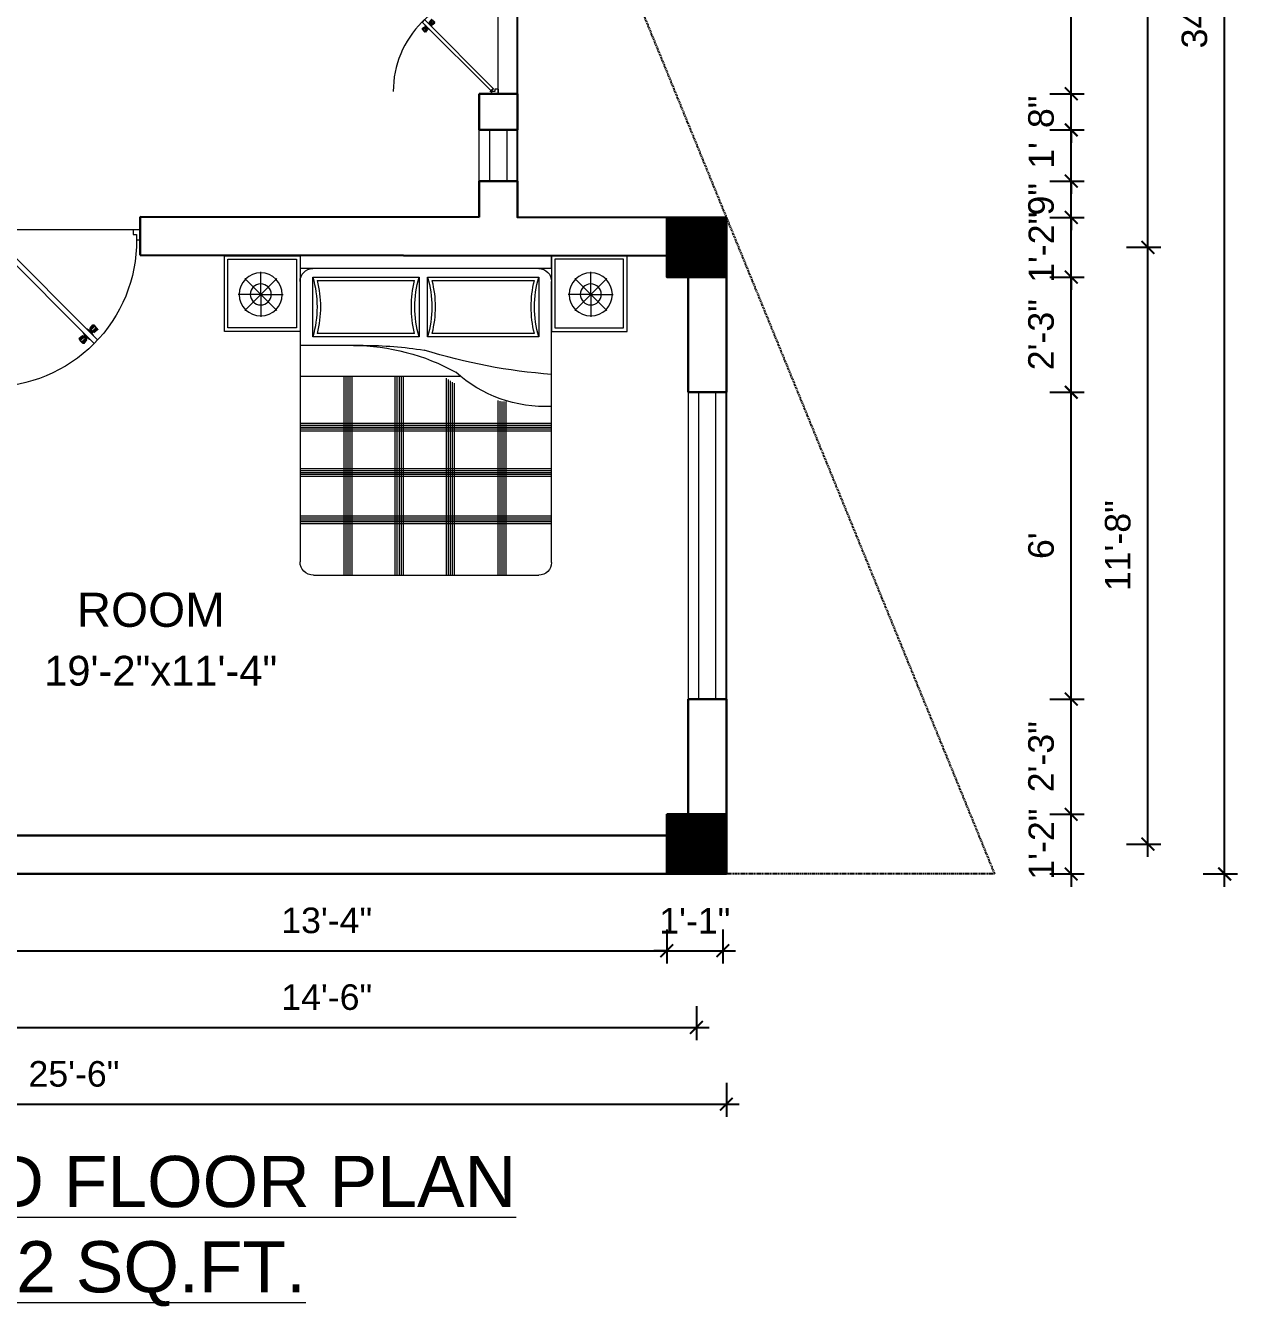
# Model space of a CAD drawing. Header units: inches. Extents: x -6683 to 26091, y -5972 to 4741.
# Drawn here: x 19092.3 to 19376.7, y -2571.6 to -2271.2 of the extents above; entities that cross this region are included whole.
import ezdxf

# ---------------------------------------------------------------- set-up
doc = ezdxf.new("R2010")
doc.units = ezdxf.units.IN
doc.header["$MEASUREMENT"] = 0
doc.linetypes.add('HIDDEN', pattern=[0.375, 0.25, -0.125])
for name, color, linetype, lineweight in [('A-FURN', 9, 'Continuous', 5), ('Dimension-0.13', 114, 'Continuous', 13), ('hatch-.09', 8, 'Continuous', 9), ('Label', 7, 'Continuous', 13), ('PUERTAS', 7, 'Continuous', 9), ('Text', 7, 'Continuous', 13), ('WALL', 12, 'Continuous', 30), ('wall2', 1, 'Continuous', 15), ('windoow', 4, 'Continuous', 5)]:
    doc.layers.add(name, color=color, linetype=linetype, lineweight=lineweight)
doc.layers.add('furniture', color=253, linetype='Continuous')
doc.styles.add('arial 1000', font='arial.ttf')
doc.styles.add('dim', font='arial.ttf', dxfattribs={"height": 7})
doc.styles.get("Standard").update_dxf_attribs({"font": 'arial.ttf'})
doc.dimstyles.new("1-8'", dxfattribs={"dimtxt": 6, "dimasz": 3, "dimexe": 3, "dimexo": 6, "dimgap": 4, "dimtad": 1, "dimdec": 0, "dimzin": 0, "dimdsep": 46, "dimlunit": 4, "dimtxsty": 'arial 1000', "dimblk": 'ARCHTICK', "dimcen": 8, "dimdle": 3, "dimclrt": 7, "dimazin": 0, "dimtfac": 1, "dimtdec": 0, "dimtix": 1, "dimtmove": 2, "dimatfit": 3, "dimfxl": 5, "dimfxlon": 1, "dimarcsym": 0})

# ---------------------------------------------------------------- blocks, each defined once
blk = doc.blocks.new('A$C3AED30AC')
at = {"layer": 'A-FURN', "color": 147, "linetype": 'ByBlock'}
for p, q in [((0, 1532.2), (0, 1982.2)), ((0, 1982.2), (450, 1982.2)), ((450, 1982.2), (1949.6, 1982.2)), ((450, 1982.2), (450, 1532.2)), ((450, 1906), (450, 1982.2)), ((1949.6, 1982.2), (1949.6, 1532.2)), ((2399.6, 1982.2), (1949.6, 1982.2)), ((2399.6, 1532.2), (2399.6, 1982.2)), ((450, 1906), (1949.6, 1906)), ((450, 155.2), (450, 1829.8)), ((1949.6, 1829.8), (1949.6, 159)), ((450, 1532.2), (0, 1532.2)), ((1949.6, 1532.2), (2399.6, 1532.2)), ((1869.6, 79), (526.2, 79))]:
    blk.add_line(p, q, dxfattribs=at)
at = {"layer": 'A-FURN', "color": 8}
for p, q in [((20, 1552.2), (20, 1962.2)), ((20, 1962.2), (430, 1962.2)), ((430, 1962.2), (430, 1552.2)), ((1969.6, 1962.2), (1969.6, 1552.2)), ((2379.6, 1962.2), (1969.6, 1962.2)), ((2379.6, 1552.2), (2379.6, 1962.2)), ((430, 1552.2), (20, 1552.2)), ((1969.6, 1552.2), (2379.6, 1552.2))]:
    blk.add_line(p, q, dxfattribs=at)
at = {"layer": 'A-FURN', "color": 5, "linetype": 'ByBlock'}
for p, q in [((216, 1752.2), (121, 1847.2)), ((216, 1752.2), (216, 1886.6)), ((216, 1752.2), (311.1, 1847.2)), ((526.2, 1855.2), (526.2, 1499.6)), ((1189.3, 1855.2), (526.2, 1855.2)), ((1189.3, 1499.6), (1189.3, 1855.2)), ((1873.4, 1855.2), (1240.1, 1855.2)), ((1240.1, 1855.2), (1240.1, 1499.6)), ((1873.4, 1499.6), (1873.4, 1855.2)), ((2183.6, 1752.2), (2088.5, 1847.2)), ((2183.6, 1752.2), (2183.6, 1886.6)), ((2183.6, 1752.2), (2278.6, 1847.2)), ((216, 1752.2), (81.7, 1752.2)), ((216, 1752.2), (121, 1657.2)), ((216, 1752.2), (216, 1752.2)), ((216, 1752.2), (216, 1752.2)), ((216, 1752.2), (216, 1752.2)), ((216, 1752.2), (350.4, 1752.2)), ((216, 1752.2), (216, 1617.8)), ((216, 1752.2), (311.1, 1657.2)), ((2183.6, 1752.2), (2049.2, 1752.2)), ((2183.6, 1752.2), (2088.5, 1657.2)), ((2183.6, 1752.2), (2317.9, 1752.2)), ((2183.6, 1752.2), (2183.6, 1752.2)), ((2183.6, 1752.2), (2183.6, 1752.2)), ((2183.6, 1752.2), (2183.6, 1752.2)), ((2183.6, 1752.2), (2278.6, 1657.2)), ((2183.6, 1752.2), (2183.6, 1617.8)), ((526.2, 1499.6), (1189.3, 1499.6)), ((1240.1, 1499.6), (1873.4, 1499.6)), ((1573.7, 1448.8), (1949.6, 1448.8)), ((996, 1263.6), (1949.6, 1263.6))]:
    blk.add_line(p, q, dxfattribs=at)
at = {"layer": 'A-FURN', "color": 9}
for p, q in [((1163.2, 1835.2), (552.3, 1835.2)), ((1847.3, 1835.2), (1266.2, 1835.2)), ((552.3, 1519.6), (1163.2, 1519.6)), ((1266.2, 1519.6), (1847.3, 1519.6))]:
    blk.add_line(p, q, dxfattribs=at)
at = {"layer": 'A-FURN', "color": 8, "linetype": 'Continuous'}
for p, q in [((1029.9, 1223.1), (1029.9, 79)), ((1041.9, 1230), (1041.9, 79)), ((1053.9, 1237.2), (1053.9, 79)), ((1067, 1245.2), (1067, 79)), ((1079, 1252.8), (1079, 79)), ((1335, 1263.6), (1335, 79)), ((1347, 1263.6), (1347, 79)), ((1359, 1263.6), (1359, 79)), ((1372.1, 1263.6), (1372.1, 79)), ((1384.1, 1263.6), (1384.1, 79)), ((1639.9, 1263.6), (1639.9, 79)), ((1651.9, 1263.6), (1651.9, 79)), ((1663.9, 1263.6), (1663.9, 79)), ((1676.9, 1263.6), (1676.9, 79)), ((1688.9, 1263.6), (1688.9, 79)), ((722, 1114.6), (722, 79)), ((734, 1114.6), (734, 79)), ((746, 1114.6), (746, 79)), ((759.1, 1117.1), (759.1, 79)), ((771.1, 1120.2), (771.1, 79)), ((450, 983.2), (1949.6, 983.2)), ((450, 971.2), (1949.6, 971.2)), ((450, 959.2), (1949.6, 959.2)), ((450, 949.8), (1949.6, 949.8)), ((450, 937.8), (1949.6, 937.8)), ((450, 713), (1949.6, 713)), ((450, 701), (1949.6, 701)), ((450, 689), (1949.6, 689)), ((450, 679.6), (1949.6, 679.6)), ((450, 667.6), (1949.6, 667.6)), ((450, 431.1), (1949.6, 431.1)), ((450, 419.1), (1949.6, 419.1)), ((450, 407.1), (1949.6, 407.1)), ((450, 397.7), (1949.6, 397.7)), ((450, 385.7), (1949.6, 385.7))]:
    blk.add_line(p, q, dxfattribs=at)
at = {"layer": 'A-FURN', "color": 5, "linetype": 'ByBlock'}
for centre, radius in [((216, 1752.2), 128.5), ((2183.6, 1752.2), 128.5), ((216, 1752.2), 62.8), ((2183.6, 1752.2), 62.8)]:
    blk.add_circle(centre, radius, dxfattribs=at)
at = {"layer": 'A-FURN', "color": 147, "linetype": 'ByBlock'}
for centre, radius, start, end in [((526.2, 1829.8), 76.2, 90, 180), ((1873.4, 1829.8), 76.2, 0, 90), ((526.2, 155.2), 76.2, 180, 270), ((1869.6, 159), 80, 270, 0)]:
    blk.add_arc(centre, radius, start, end, dxfattribs=at)
at = {"layer": 'A-FURN', "color": 5, "linetype": 'ByBlock'}
for centre, radius, start, end in [((-83.4, 1677.4), 635, 343.7398, 16.2602), ((1798.9, 1677.4), 635, 163.73979, 196.26021), ((630.5, 1677.4), 635, 343.7398, 16.2602), ((2483, 1677.4), 635, 163.73979, 196.26021), ((193.9, 4688.5), 3422.4, 274.28895, 287.24996), ((1638.5, 177.4), 1271.4, 90.35642, 119.03891), ((1572.9, -870.3), 2319.1, 89.98014, 99.03119), ((485.1, 1886.5), 802.9, 267.49694, 311.91323)]:
    blk.add_arc(centre, radius, start, end, dxfattribs=at)
at = {"layer": 'A-FURN', "color": 9}
for centre, start, end in [((-83.4, 1677.4), 346.05939, 13.94061), ((1798.9, 1677.4), 166.05939, 193.94061), ((630.5, 1677.4), 346.05939, 13.94061), ((2483, 1677.4), 166.05939, 193.94061)]:
    blk.add_arc(centre, 655, start, end, dxfattribs=at)
blk = doc.blocks.new('2ft6in')
at = {"layer": 'PUERTAS', "color": 2}
for p, q in [((0.84, 2.1), (21.02, 22.28)), ((21.71, 21.6), (1.47, 1.37)), ((18.33, 21.76), (18.31, 21.77)), ((21.71, 21.6), (21.02, 22.28)), ((21.18, 18.9), (21.2, 18.89)), ((0, 2), (0, 0)), ((0.6, 2), (0, 2)), ((1.33, 0), (0, 0)), ((0.6, 1.26), (0.6, 2.04)), ((0.67, 1.26), (0.6, 1.26)), ((0.67, 1.26), (0.67, 2.01)), ((0.67, 1), (0.67, 1.26)), ((1.33, 1), (0.67, 1)), ((1.31, 1.53), (0.79, 2.06)), ((1.36, 1.58), (0.81, 2.12)), ((1.36, 1.58), (1.31, 1.53)), ((1.47, 1.37), (1.31, 1.53)), ((1.33, 0), (1.33, 1)), ((28.67, 0), (28.67, 1)), ((28.67, 1), (29.33, 1)), ((28.67, 0), (30, 0)), ((29.33, 1), (29.33, 2)), ((29.33, 2), (30, 2)), ((30, 0), (30, 2))]:
    blk.add_line(p, q, dxfattribs=at)
at = {"layer": 'PUERTAS', "color": 8}
for p, q in [((18.81, 20.78), (18.04, 21.4)), ((18.86, 20.83), (18.08, 21.46)), ((18.95, 20.92), (18.2, 21.58)), ((18.44, 21.9), (18.31, 21.77)), ((19.07, 21.03), (18.34, 21.72)), ((18.44, 21.9), (18.56, 22.02)), ((18.58, 22.01), (18.56, 22.02)), ((19.3, 21.26), (18.61, 22)), ((19.42, 21.38), (18.75, 22.14)), ((19.51, 21.48), (18.88, 22.26)), ((18.91, 20.27), (19.19, 20.69)), ((19.55, 21.53), (18.93, 22.3)), ((19.13, 20.8), (19.03, 20.9)), ((19.15, 20.82), (19.05, 20.92)), ((19.09, 20.44), (19.25, 20.76)), ((19.19, 20.87), (19.1, 20.96)), ((19.25, 20.93), (19.16, 21.02)), ((19.28, 20.63), (19.32, 20.83)), ((19.4, 21.08), (19.31, 21.17)), ((19.47, 21.15), (19.38, 21.24)), ((19.43, 20.78), (19.4, 20.9)), ((19.51, 21.19), (19.42, 21.28)), ((19.55, 20.91), (19.43, 20.94)), ((19.53, 21.21), (19.44, 21.3)), ((19.7, 21.06), (19.51, 21.01)), ((19.89, 21.24), (19.58, 21.08)), ((20.07, 21.42), (19.64, 21.15)), ((19.69, 19.49), (20.12, 19.76)), ((19.87, 19.67), (20.18, 19.83)), ((20.06, 19.85), (20.25, 19.9)), ((20.21, 20), (20.33, 19.97)), ((20.21, 19.38), (20.83, 18.61)), ((20.23, 19.7), (20.32, 19.61)), ((20.25, 19.72), (20.34, 19.63)), ((20.25, 19.43), (20.88, 18.65)), ((20.29, 19.76), (20.38, 19.67)), ((20.33, 20.13), (20.36, 20.01)), ((20.34, 19.53), (21, 18.77)), ((20.36, 19.83), (20.45, 19.74)), ((20.48, 20.28), (20.44, 20.08)), ((20.46, 19.64), (21.14, 18.91)), ((20.5, 19.98), (20.6, 19.89)), ((20.67, 20.47), (20.51, 20.15)), ((20.85, 20.64), (20.57, 20.22)), ((20.57, 20.04), (20.66, 19.95)), ((20.61, 20.09), (20.7, 19.99)), ((20.63, 20.11), (20.72, 20.01)), ((20.69, 19.87), (21.42, 19.19)), ((20.81, 19.99), (21.56, 19.33)), ((20.9, 20.08), (21.68, 19.45)), ((20.95, 20.13), (21.72, 19.51)), ((21.32, 19.01), (21.2, 18.89)), ((21.32, 19.01), (21.44, 19.14)), ((21.43, 19.15), (21.44, 19.14)), ((0, 0), (30, 0))]:
    blk.add_line(p, q, dxfattribs=at)
at = {"layer": 'PUERTAS', "color": 1}
for p, q in [((18.06, 21.44), (18.48, 21.86)), ((18.74, 20.79), (18.06, 21.34)), ((18.08, 21.51), (18.45, 21.88)), ((18.11, 21.49), (18.08, 21.51)), ((18.82, 22.25), (18.45, 21.88)), ((18.9, 22.28), (18.48, 21.86)), ((18.84, 22.23), (18.82, 22.25)), ((18.83, 20.8), (19.18, 21.15)), ((18.84, 20.21), (19.1, 20.6)), ((18.85, 20.11), (18.84, 20.12)), ((18.92, 20.89), (18.93, 20.88)), ((19.54, 21.59), (18.99, 22.27)), ((19.02, 20.88), (19.24, 21.1)), ((19.12, 20.8), (19.03, 20.89)), ((19.1, 20.7), (19.11, 20.69)), ((19.1, 20.6), (19.1, 20.6)), ((19.11, 20.79), (19.33, 21.01)), ((19.54, 21.5), (19.18, 21.15)), ((19.45, 21.31), (19.24, 21.1)), ((19.55, 21.22), (19.33, 21.01)), ((19.45, 21.41), (19.45, 21.41)), ((19.54, 21.22), (19.45, 21.31)), ((19.53, 19.43), (19.54, 19.42)), ((19.64, 21.23), (19.64, 21.23)), ((19.64, 19.42), (20.02, 19.67)), ((19.74, 21.24), (19.73, 21.23)), ((20.12, 21.49), (19.74, 21.24)), ((20.02, 19.67), (20.03, 19.68)), ((20.12, 19.68), (20.12, 19.68)), ((20.21, 19.69), (20.43, 19.9)), ((20.22, 21.48), (20.22, 21.49)), ((20.22, 19.41), (20.57, 19.76)), ((20.22, 19.69), (20.31, 19.6)), ((20.22, 19.32), (20.76, 18.64)), ((20.31, 19.6), (20.52, 19.81)), ((20.31, 19.5), (20.31, 19.5)), ((20.65, 20.12), (20.43, 19.9)), ((20.74, 20.03), (20.52, 19.81)), ((20.93, 20.11), (20.57, 19.76)), ((20.64, 20.11), (20.73, 20.02)), ((20.66, 20.31), (20.65, 20.31)), ((20.65, 20.21), (20.65, 20.22)), ((20.91, 20.7), (20.66, 20.31)), ((20.84, 20.02), (20.83, 20.03)), ((20.86, 18.63), (21.28, 19.05)), ((20.91, 20.8), (20.91, 20.79)), ((20.94, 18.66), (21.31, 19.03)), ((21.02, 20.12), (21.7, 19.57)), ((21.7, 19.47), (21.28, 19.05)), ((21.67, 19.4), (21.31, 19.03)), ((21.65, 19.42), (21.67, 19.4)), ((20.91, 18.68), (20.94, 18.66))]:
    blk.add_line(p, q, dxfattribs=at)
at = {"layer": 'PUERTAS', "color": 2}
for radius in [0.129, 0.0627]:
    blk.add_circle((0.68, 2.14), radius, dxfattribs=at)
at = {"layer": 'PUERTAS', "color": 8}
blk.add_arc((0.68, 2.14), 28.65, 359.7285, 90.0333, dxfattribs=at)
at = {"layer": 'PUERTAS', "color": 1}
for centre, start, end in [((18.78, 20.84), 231.0764, 315), ((18.89, 20.16), 135, 225), ((18.94, 22.23), 38.9236, 135), ((18.97, 20.93), 225, 315), ((19.16, 20.74), 135, 219.7428), ((19.06, 20.65), 315, 39.7428), ((19.4, 21.36), 315, 45), ((19.49, 21.55), 315, 38.9236), ((19.59, 19.47), 225, 315), ((19.6, 21.18), 50.2572, 135), ((19.68, 21.28), 230.2572, 315), ((20.07, 19.63), 50.2572, 135), ((20.17, 21.44), 45, 135), ((20.16, 19.73), 230.2572, 315), ((20.27, 19.36), 135, 218.9236), ((20.35, 19.55), 135, 225), ((20.7, 20.26), 135, 219.7428), ((20.6, 20.17), 315, 39.7428), ((20.78, 19.98), 45, 135), ((20.87, 20.75), 315, 45), ((20.98, 20.07), 51.0764, 135), ((21.65, 19.52), 315, 51.0764), ((20.82, 18.68), 218.9236, 315)]:
    blk.add_arc(centre, 0.0667, start, end, dxfattribs=at)
blk = doc.blocks.new('*U44')
at = {"color": 3, "xscale": -1}
blk.add_blockref('2ft6in', (42, 0), dxfattribs=at)
blk = doc.blocks.new('3ft')
at = {"layer": 'PUERTAS', "color": 2}
for p, q in [((1.01, 2.52), (25.23, 26.74)), ((26.05, 25.92), (1.77, 1.64)), ((21.99, 26.11), (21.98, 26.13)), ((26.05, 25.92), (25.23, 26.74)), ((25.42, 22.68), (25.43, 22.67)), ((0, 2.4), (0, 0)), ((0.72, 2.4), (0, 2.4)), ((1.6, 0), (0, 0)), ((0.72, 1.52), (0.72, 2.44)), ((0.8, 1.52), (0.72, 1.52)), ((0.8, 1.52), (0.8, 2.41)), ((0.8, 1.2), (0.8, 1.52)), ((1.6, 1.2), (0.8, 1.2)), ((1.57, 1.84), (0.94, 2.47)), ((1.63, 1.89), (0.97, 2.55)), ((1.63, 1.89), (1.57, 1.84)), ((1.77, 1.64), (1.57, 1.84)), ((1.6, 0), (1.6, 1.2)), ((34.4, 0), (34.4, 1.2)), ((34.4, 1.2), (35.2, 1.2)), ((34.4, 0), (36, 0)), ((35.2, 1.2), (35.2, 2.4)), ((35.2, 2.4), (36, 2.4)), ((36, 0), (36, 2.4))]:
    blk.add_line(p, q, dxfattribs=at)
at = {"layer": 'PUERTAS', "color": 8}
for p, q in [((22.57, 24.94), (21.65, 25.68)), ((22.63, 24.99), (21.69, 25.75)), ((22.74, 25.1), (21.84, 25.9)), ((22.13, 26.28), (21.98, 26.13)), ((22.88, 25.24), (22.01, 26.06)), ((22.13, 26.28), (22.27, 26.42)), ((22.29, 26.41), (22.27, 26.42)), ((23.16, 25.52), (22.34, 26.39)), ((23.3, 25.66), (22.5, 26.56)), ((23.41, 25.77), (22.65, 26.71)), ((22.69, 24.32), (23.02, 24.83)), ((23.46, 25.83), (22.72, 26.75)), ((22.95, 24.96), (22.84, 25.07)), ((22.98, 24.99), (22.86, 25.1)), ((23.03, 25.04), (22.91, 25.15)), ((22.91, 24.53), (23.1, 24.91)), ((23.11, 25.12), (22.99, 25.23)), ((23.13, 24.76), (23.18, 24.99)), ((23.28, 25.3), (23.17, 25.41)), ((23.36, 25.37), (23.25, 25.49)), ((23.31, 24.94), (23.28, 25.08)), ((23.41, 25.43), (23.3, 25.54)), ((23.46, 25.09), (23.32, 25.13)), ((23.44, 25.45), (23.33, 25.56)), ((23.64, 25.27), (23.41, 25.22)), ((23.87, 25.49), (23.49, 25.3)), ((24.08, 25.71), (23.57, 25.38)), ((24.4, 24.15), (24.43, 24.01)), ((24.58, 24.33), (24.52, 24.1)), ((24.8, 24.56), (24.61, 24.18)), ((25.02, 24.77), (24.68, 24.26)), ((24.68, 24.05), (24.79, 23.94)), ((24.73, 24.1), (24.85, 23.99)), ((24.76, 24.13), (24.87, 24.02)), ((25.08, 24.1), (26.02, 23.34)), ((25.14, 24.15), (26.06, 23.41)), ((23.63, 23.38), (24.14, 23.72)), ((23.84, 23.6), (24.22, 23.79)), ((24.07, 23.82), (24.3, 23.88)), ((24.25, 24), (24.39, 23.97)), ((24.25, 23.26), (24.99, 22.34)), ((24.27, 23.64), (24.38, 23.53)), ((24.3, 23.67), (24.41, 23.56)), ((24.3, 23.32), (25.06, 22.38)), ((24.35, 23.72), (24.46, 23.61)), ((24.41, 23.43), (25.2, 22.53)), ((24.43, 23.8), (24.54, 23.69)), ((24.55, 23.57), (25.37, 22.7)), ((24.6, 23.97), (24.72, 23.86)), ((24.83, 23.85), (25.7, 23.03)), ((24.97, 23.99), (25.87, 23.2)), ((25.58, 22.82), (25.43, 22.67)), ((25.58, 22.82), (25.73, 22.97)), ((25.72, 22.98), (25.73, 22.97)), ((0, 0), (36, 0))]:
    blk.add_line(p, q, dxfattribs=at)
at = {"layer": 'PUERTAS', "color": 1}
for p, q in [((21.67, 25.73), (22.17, 26.23)), ((22.49, 24.95), (21.67, 25.61)), ((21.7, 25.82), (22.14, 26.26)), ((21.73, 25.79), (21.7, 25.82)), ((22.58, 26.7), (22.14, 26.26)), ((22.67, 26.73), (22.17, 26.23)), ((22.61, 26.67), (22.58, 26.7)), ((22.6, 24.96), (23.02, 25.38)), ((22.61, 24.25), (22.92, 24.72)), ((22.62, 24.13), (22.61, 24.14)), ((22.7, 25.07), (22.71, 25.06)), ((23.45, 25.91), (22.79, 26.73)), ((22.82, 25.06), (23.08, 25.32)), ((22.94, 24.95), (22.83, 25.07)), ((22.92, 24.72), (22.92, 24.72)), ((22.93, 24.94), (23.19, 25.21)), ((22.93, 24.84), (22.93, 24.83)), ((23.44, 25.81), (23.02, 25.38)), ((23.34, 25.58), (23.08, 25.32)), ((23.46, 25.47), (23.19, 25.21)), ((23.33, 25.7), (23.34, 25.69)), ((23.45, 25.46), (23.33, 25.57)), ((23.57, 25.47), (23.57, 25.47)), ((24.15, 25.79), (23.68, 25.48)), ((23.68, 25.48), (23.68, 25.48)), ((24.27, 25.78), (24.26, 25.79)), ((24.78, 24.15), (24.51, 23.89)), ((25.11, 24.14), (24.69, 23.71)), ((24.77, 24.14), (24.88, 24.03)), ((24.79, 24.38), (24.78, 24.37)), ((24.78, 24.26), (24.78, 24.26)), ((25.1, 24.84), (24.79, 24.38)), ((25.09, 24.96), (25.1, 24.95)), ((25.22, 24.14), (26.03, 23.48)), ((23.44, 23.31), (23.45, 23.3)), ((23.56, 23.3), (24.03, 23.61)), ((24.03, 23.61), (24.03, 23.62)), ((24.14, 23.62), (24.14, 23.62)), ((24.25, 23.62), (24.51, 23.89)), ((24.26, 23.29), (24.69, 23.71)), ((24.26, 23.63), (24.37, 23.52)), ((24.26, 23.18), (24.92, 22.37)), ((24.37, 23.52), (24.63, 23.77)), ((24.37, 23.4), (24.37, 23.4)), ((24.89, 24.03), (24.63, 23.77)), ((25, 24.03), (25, 24.03)), ((25.04, 22.36), (25.54, 22.86)), ((25.1, 22.42), (25.13, 22.39)), ((25.13, 22.39), (25.57, 22.83)), ((26.04, 23.37), (25.54, 22.86)), ((26.01, 23.27), (25.57, 22.83)), ((25.98, 23.3), (26.01, 23.27))]:
    blk.add_line(p, q, dxfattribs=at)
at = {"layer": 'PUERTAS', "color": 2}
for radius in [0.155, 0.0752]:
    blk.add_circle((0.82, 2.56), radius, dxfattribs=at)
at = {"layer": 'PUERTAS', "color": 8}
blk.add_arc((0.82, 2.56), 34.38, 359.7285, 90.0333, dxfattribs=at)
at = {"layer": 'PUERTAS', "color": 1}
for centre, start, end in [((22.54, 25.01), 231.0764, 315), ((22.67, 24.2), 135, 225), ((22.73, 26.68), 38.9236, 135), ((22.77, 25.12), 225, 315), ((22.99, 24.89), 135, 219.7428), ((22.87, 24.78), 315, 39.7428), ((23.28, 25.63), 315, 45), ((23.39, 25.86), 315, 38.9236), ((23.51, 25.41), 50.2572, 135), ((23.62, 25.53), 230.2572, 315), ((24.2, 25.73), 45, 135), ((24.84, 24.31), 135, 219.7428), ((24.72, 24.21), 315, 39.7428), ((24.94, 23.98), 45, 135), ((25.04, 24.89), 315, 45), ((25.17, 24.08), 51.0764, 135), ((23.51, 23.36), 225, 315), ((24.09, 23.56), 50.2572, 135), ((24.2, 23.68), 230.2572, 315), ((24.32, 23.23), 135, 218.9236), ((24.42, 23.46), 135, 225), ((24.98, 22.42), 218.9236, 315), ((25.98, 23.42), 315, 51.0764)]:
    blk.add_arc(centre, 0.08, start, end, dxfattribs=at)
blk = doc.blocks.new('*U43')
at = {"color": 3}
blk.add_blockref('3ft', (0, 0), dxfattribs=at)
blk = doc.blocks.new('_ArchTick')
at = {"color": 0, "const_width": 0.15}
blk.add_lwpolyline([(-0.5, -0.5), (0.5, 0.5)], dxfattribs=at)
blk = doc.blocks.new('*D253')
at = {"layer": 'Defpoints', "color": 0, "transparency": 16777216}
for p in [(19083.12, -2470.16), (19242.74, -2470.16), (19242.74, -2488.16)]:
    blk.add_point(p, dxfattribs=at)
at = {"layer": 'Dimension-0.13', "color": 0, "lineweight": -2, "transparency": 16777216}
for p, q in [((19083.12, -2483.16), (19083.12, -2491.16)), ((19242.74, -2483.16), (19242.74, -2491.16)), ((19080.12, -2488.16), (19245.74, -2488.16))]:
    blk.add_line(p, q, dxfattribs=at)
at = {"layer": 'Dimension-0.13', "color": 0, "lineweight": -2, "transparency": 16777216, "xscale": 3, "yscale": 3, "zscale": 3, "rotation": 180}
blk.add_blockref('_ArchTick', (19083.12, -2488.16), dxfattribs=at)
at = {"layer": 'Dimension-0.13', "color": 0, "lineweight": -2, "transparency": 16777216, "xscale": 3, "yscale": 3, "zscale": 3}
blk.add_blockref('_ArchTick', (19242.74, -2488.16), dxfattribs=at)
at = {"layer": 'Dimension-0.13', "color": 7, "transparency": 16777216, "insert": (19162.93, -2481.09), "char_height": 6, "attachment_point": 5, "style": 'arial 1000'}
blk.add_mtext('13\'-4"', dxfattribs=at)
blk = doc.blocks.new('*D254')
at = {"layer": 'Defpoints', "color": 0, "transparency": 16777216}
for p in [(19242.74, -2470.16), (19255.92, -2470.16), (19255.92, -2488.16)]:
    blk.add_point(p, dxfattribs=at)
at = {"layer": 'Dimension-0.13', "color": 0, "lineweight": -2, "transparency": 16777216}
for p, q in [((19242.74, -2483.16), (19242.74, -2491.16)), ((19255.92, -2483.16), (19255.92, -2491.16)), ((19242.74, -2488.16), (19239.74, -2488.16)), ((19242.74, -2488.16), (19255.92, -2488.16)), ((19255.92, -2488.16), (19258.92, -2488.16))]:
    blk.add_line(p, q, dxfattribs=at)
at = {"layer": 'Dimension-0.13', "color": 0, "lineweight": -2, "transparency": 16777216, "xscale": 3, "yscale": 3, "zscale": 3}
blk.add_blockref('_ArchTick', (19242.74, -2488.16), dxfattribs=at)
at = {"layer": 'Dimension-0.13', "color": 0, "lineweight": -2, "transparency": 16777216, "xscale": 3, "yscale": 3, "zscale": 3, "rotation": 180}
blk.add_blockref('_ArchTick', (19255.92, -2488.16), dxfattribs=at)
at = {"layer": 'Dimension-0.13', "color": 7, "transparency": 16777216, "insert": (19249.33, -2481.15), "char_height": 6, "attachment_point": 5, "style": 'arial 1000'}
blk.add_mtext('1\'-1"', dxfattribs=at)
blk = doc.blocks.new('*D234')
at = {"layer": 'Defpoints', "color": 0, "transparency": 16777216}
for p in [(19076.12, -2475.84), (19249.74, -2475.84), (19249.74, -2506.16)]:
    blk.add_point(p, dxfattribs=at)
at = {"layer": 'Dimension-0.13', "color": 0, "lineweight": -2, "transparency": 16777216}
for p, q in [((19076.12, -2501.16), (19076.12, -2509.16)), ((19249.74, -2501.16), (19249.74, -2509.16)), ((19073.12, -2506.16), (19252.74, -2506.16))]:
    blk.add_line(p, q, dxfattribs=at)
at = {"layer": 'Dimension-0.13', "color": 0, "lineweight": -2, "transparency": 16777216, "xscale": 3, "yscale": 3, "zscale": 3, "rotation": 180}
blk.add_blockref('_ArchTick', (19076.12, -2506.16), dxfattribs=at)
at = {"layer": 'Dimension-0.13', "color": 0, "lineweight": -2, "transparency": 16777216, "xscale": 3, "yscale": 3, "zscale": 3}
blk.add_blockref('_ArchTick', (19249.74, -2506.16), dxfattribs=at)
at = {"layer": 'Dimension-0.13', "color": 7, "transparency": 16777216, "insert": (19162.93, -2499.09), "char_height": 6, "attachment_point": 5, "style": 'arial 1000'}
blk.add_mtext('14\'-6"', dxfattribs=at)
blk = doc.blocks.new('*D250')
at = {"layer": 'Defpoints', "color": 0, "transparency": 16777216}
for p in [(18950.47, -2470.16), (19256.74, -2470.16), (19256.74, -2524.16)]:
    blk.add_point(p, dxfattribs=at)
at = {"layer": 'Dimension-0.13', "color": 0, "lineweight": -2, "transparency": 16777216}
for p, q in [((18950.47, -2519.16), (18950.47, -2527.16)), ((19256.74, -2519.16), (19256.74, -2527.16)), ((18947.47, -2524.16), (19259.74, -2524.16))]:
    blk.add_line(p, q, dxfattribs=at)
at = {"layer": 'Dimension-0.13', "color": 0, "lineweight": -2, "transparency": 16777216, "xscale": 3, "yscale": 3, "zscale": 3, "rotation": 180}
blk.add_blockref('_ArchTick', (18950.47, -2524.16), dxfattribs=at)
at = {"layer": 'Dimension-0.13', "color": 0, "lineweight": -2, "transparency": 16777216, "xscale": 3, "yscale": 3, "zscale": 3}
blk.add_blockref('_ArchTick', (19256.74, -2524.16), dxfattribs=at)
at = {"layer": 'Dimension-0.13', "color": 7, "transparency": 16777216, "insert": (19103.6, -2517.09), "char_height": 6, "attachment_point": 5, "style": 'arial 1000'}
blk.add_mtext('25\'-6"', dxfattribs=at)
blk = doc.blocks.new('*D251')
at = {"layer": 'Defpoints', "color": 0, "transparency": 16777216}
for p in [(19256.74, -2456.16), (19337.69, -2456.16), (19256.74, -2470.16)]:
    blk.add_point(p, dxfattribs=at)
at = {"layer": 'Dimension-0.13', "color": 0, "lineweight": -2, "transparency": 16777216}
for p, q in [((19337.69, -2456.16), (19337.69, -2453.16)), ((19332.69, -2456.16), (19340.69, -2456.16)), ((19337.69, -2470.16), (19337.69, -2456.16)), ((19332.69, -2470.16), (19340.69, -2470.16)), ((19337.69, -2470.16), (19337.69, -2473.16))]:
    blk.add_line(p, q, dxfattribs=at)
at = {"layer": 'Dimension-0.13', "color": 0, "lineweight": -2, "transparency": 16777216, "xscale": 3, "yscale": 3, "zscale": 3}
for p, rotation in [((19337.69, -2456.16), 270), ((19337.69, -2470.16), 90)]:
    blk.add_blockref('_ArchTick', p, dxfattribs=dict(at, rotation=rotation))
at = {"layer": 'Dimension-0.13', "color": 7, "transparency": 16777216, "insert": (19330.68, -2463.16), "char_height": 6, "attachment_point": 5, "rotation": 90, "style": 'arial 1000'}
blk.add_mtext('1\'-2"', dxfattribs=at)
blk = doc.blocks.new('*D245')
at = {"layer": 'Defpoints', "color": 0, "transparency": 16777216}
for p in [(19256.74, -2323.16), (19355.69, -2323.16), (19256.74, -2463.16)]:
    blk.add_point(p, dxfattribs=at)
at = {"layer": 'Dimension-0.13', "color": 0, "lineweight": -2, "transparency": 16777216}
for p, q in [((19355.69, -2466.16), (19355.69, -2320.16)), ((19350.69, -2323.16), (19358.69, -2323.16)), ((19350.69, -2463.16), (19358.69, -2463.16))]:
    blk.add_line(p, q, dxfattribs=at)
at = {"layer": 'Dimension-0.13', "color": 0, "lineweight": -2, "transparency": 16777216, "xscale": 3, "yscale": 3, "zscale": 3}
for p, rotation in [((19355.69, -2323.16), 90), ((19355.69, -2463.16), 270)]:
    blk.add_blockref('_ArchTick', p, dxfattribs=dict(at, rotation=rotation))
at = {"layer": 'Dimension-0.13', "color": 7, "transparency": 16777216, "insert": (19348.63, -2393.16), "char_height": 6, "attachment_point": 5, "rotation": 90, "style": 'arial 1000'}
blk.add_mtext('11\'-8"', dxfattribs=at)
blk = doc.blocks.new('*D246')
at = {"layer": 'Defpoints', "color": 0, "transparency": 16777216}
for p in [(19152.63, -2061.51), (19373.69, -2061.51), (19255.92, -2470.16)]:
    blk.add_point(p, dxfattribs=at)
at = {"layer": 'Dimension-0.13', "color": 0, "lineweight": -2, "transparency": 16777216}
for p, q in [((19373.69, -2473.16), (19373.69, -2058.51)), ((19368.69, -2061.51), (19376.69, -2061.51)), ((19368.69, -2470.16), (19376.69, -2470.16))]:
    blk.add_line(p, q, dxfattribs=at)
at = {"layer": 'Dimension-0.13', "color": 0, "lineweight": -2, "transparency": 16777216, "xscale": 3, "yscale": 3, "zscale": 3}
for p, rotation in [((19373.69, -2061.51), 90), ((19373.69, -2470.16), 270)]:
    blk.add_blockref('_ArchTick', p, dxfattribs=dict(at, rotation=rotation))
at = {"layer": 'Dimension-0.13', "color": 7, "transparency": 16777216, "insert": (19366.63, -2265.83), "char_height": 6, "attachment_point": 5, "rotation": 90, "style": 'arial 1000'}
blk.add_mtext('34\'-1"', dxfattribs=at)
blk = doc.blocks.new('*D258')
at = {"layer": 'Defpoints', "color": 0, "transparency": 16777216}
for p in [(19256.74, -2429.16), (19337.69, -2429.16), (19256.74, -2456.16)]:
    blk.add_point(p, dxfattribs=at)
at = {"layer": 'Dimension-0.13', "color": 0, "lineweight": -2, "transparency": 16777216}
for p, q in [((19337.69, -2459.16), (19337.69, -2426.16)), ((19332.69, -2429.16), (19340.69, -2429.16)), ((19332.69, -2456.16), (19340.69, -2456.16))]:
    blk.add_line(p, q, dxfattribs=at)
at = {"layer": 'Dimension-0.13', "color": 0, "lineweight": -2, "transparency": 16777216, "xscale": 3, "yscale": 3, "zscale": 3}
for p, rotation in [((19337.69, -2429.16), 90), ((19337.69, -2456.16), 270)]:
    blk.add_blockref('_ArchTick', p, dxfattribs=dict(at, rotation=rotation))
at = {"layer": 'Dimension-0.13', "color": 7, "transparency": 16777216, "insert": (19330.63, -2442.66), "char_height": 6, "attachment_point": 5, "rotation": 90, "style": 'arial 1000'}
blk.add_mtext('2\'-3"', dxfattribs=at)
blk = doc.blocks.new('*D259')
at = {"layer": 'Defpoints', "color": 0, "transparency": 16777216}
for p in [(19256.74, -2357.16), (19337.69, -2357.16), (19256.74, -2429.16)]:
    blk.add_point(p, dxfattribs=at)
at = {"layer": 'Dimension-0.13', "color": 0, "lineweight": -2, "transparency": 16777216}
for p, q in [((19337.69, -2432.16), (19337.69, -2354.16)), ((19332.69, -2357.16), (19340.69, -2357.16)), ((19332.69, -2429.16), (19340.69, -2429.16))]:
    blk.add_line(p, q, dxfattribs=at)
at = {"layer": 'Dimension-0.13', "color": 0, "lineweight": -2, "transparency": 16777216, "xscale": 3, "yscale": 3, "zscale": 3}
for p, rotation in [((19337.69, -2357.16), 90), ((19337.69, -2429.16), 270)]:
    blk.add_blockref('_ArchTick', p, dxfattribs=dict(at, rotation=rotation))
at = {"layer": 'Dimension-0.13', "color": 7, "transparency": 16777216, "insert": (19330.63, -2393.16), "char_height": 6, "attachment_point": 5, "rotation": 90, "style": 'arial 1000'}
blk.add_mtext("6'", dxfattribs=at)
blk = doc.blocks.new('*D260')
at = {"layer": 'Defpoints', "color": 0, "transparency": 16777216}
for p in [(19256.74, -2330.16), (19337.69, -2330.16), (19256.74, -2357.16)]:
    blk.add_point(p, dxfattribs=at)
at = {"layer": 'Dimension-0.13', "color": 0, "lineweight": -2, "transparency": 16777216}
for p, q in [((19337.69, -2360.16), (19337.69, -2327.16)), ((19332.69, -2330.16), (19340.69, -2330.16)), ((19332.69, -2357.16), (19340.69, -2357.16))]:
    blk.add_line(p, q, dxfattribs=at)
at = {"layer": 'Dimension-0.13', "color": 0, "lineweight": -2, "transparency": 16777216, "xscale": 3, "yscale": 3, "zscale": 3}
for p, rotation in [((19337.69, -2330.16), 90), ((19337.69, -2357.16), 270)]:
    blk.add_blockref('_ArchTick', p, dxfattribs=dict(at, rotation=rotation))
at = {"layer": 'Dimension-0.13', "color": 7, "transparency": 16777216, "insert": (19330.63, -2343.66), "char_height": 6, "attachment_point": 5, "rotation": 90, "style": 'arial 1000'}
blk.add_mtext('2\'-3"', dxfattribs=at)
blk = doc.blocks.new('*D261')
at = {"layer": 'Defpoints', "color": 0, "transparency": 16777216}
for p in [(19256.74, -2316.16), (19337.69, -2316.16), (19256.74, -2330.16)]:
    blk.add_point(p, dxfattribs=at)
at = {"layer": 'Dimension-0.13', "color": 0, "lineweight": -2, "transparency": 16777216}
for p, q in [((19337.69, -2316.16), (19337.69, -2313.16)), ((19332.69, -2316.16), (19340.69, -2316.16)), ((19337.69, -2330.16), (19337.69, -2316.16)), ((19332.69, -2330.16), (19340.69, -2330.16)), ((19337.69, -2330.16), (19337.69, -2333.16))]:
    blk.add_line(p, q, dxfattribs=at)
at = {"layer": 'Dimension-0.13', "color": 0, "lineweight": -2, "transparency": 16777216, "xscale": 3, "yscale": 3, "zscale": 3}
for p, rotation in [((19337.69, -2316.16), 270), ((19337.69, -2330.16), 90)]:
    blk.add_blockref('_ArchTick', p, dxfattribs=dict(at, rotation=rotation))
at = {"layer": 'Dimension-0.13', "color": 7, "transparency": 16777216, "insert": (19330.68, -2323.16), "char_height": 6, "attachment_point": 5, "rotation": 90, "style": 'arial 1000'}
blk.add_mtext('1\'-2"', dxfattribs=at)
blk = doc.blocks.new('*D262')
at = {"layer": 'Defpoints', "color": 0, "transparency": 16777216}
for p in [(19207.68, -2307.62), (19337.69, -2307.62), (19256.74, -2316.16)]:
    blk.add_point(p, dxfattribs=at)
at = {"layer": 'Dimension-0.13', "color": 0, "lineweight": -2, "transparency": 16777216}
for p, q in [((19337.69, -2307.62), (19337.69, -2304.62)), ((19332.69, -2307.62), (19340.69, -2307.62)), ((19337.69, -2316.16), (19337.69, -2307.62)), ((19332.69, -2316.16), (19340.69, -2316.16)), ((19337.69, -2316.16), (19337.69, -2319.16))]:
    blk.add_line(p, q, dxfattribs=at)
at = {"layer": 'Dimension-0.13', "color": 0, "lineweight": -2, "transparency": 16777216, "xscale": 3, "yscale": 3, "zscale": 3}
for p, rotation in [((19337.69, -2307.62), 270), ((19337.69, -2316.16), 90)]:
    blk.add_blockref('_ArchTick', p, dxfattribs=dict(at, rotation=rotation))
at = {"layer": 'Dimension-0.13', "color": 7, "transparency": 16777216, "insert": (19330.63, -2311.89), "char_height": 6, "attachment_point": 5, "rotation": 90, "style": 'arial 1000'}
blk.add_mtext('9"', dxfattribs=at)
blk = doc.blocks.new('*D263')
at = {"layer": 'Defpoints', "color": 0, "transparency": 16777216}
for p in [(19207.68, -2295.62), (19337.69, -2295.62), (19207.68, -2307.62)]:
    blk.add_point(p, dxfattribs=at)
at = {"layer": 'Dimension-0.13', "color": 0, "lineweight": -2, "transparency": 16777216}
for p, q in [((19337.69, -2295.62), (19337.69, -2292.62)), ((19332.69, -2295.62), (19340.69, -2295.62)), ((19337.69, -2307.62), (19337.69, -2295.62)), ((19332.69, -2307.62), (19340.69, -2307.62)), ((19337.69, -2307.62), (19337.69, -2310.62))]:
    blk.add_line(p, q, dxfattribs=at)
at = {"layer": 'Dimension-0.13', "color": 0, "lineweight": -2, "transparency": 16777216, "xscale": 3, "yscale": 3, "zscale": 3}
for p, rotation in [((19337.69, -2295.62), 270), ((19337.69, -2307.62), 90)]:
    blk.add_blockref('_ArchTick', p, dxfattribs=dict(at, rotation=rotation))
at = {"layer": 'Dimension-0.13', "color": 7, "transparency": 16777216, "insert": (19330.68, -2301.62), "char_height": 6, "attachment_point": 5, "rotation": 90, "style": 'arial 1000'}
blk.add_mtext("1'", dxfattribs=at)
blk = doc.blocks.new('*D264')
at = {"layer": 'Defpoints', "color": 0, "transparency": 16777216}
for p in [(19207.68, -2287.13), (19337.69, -2287.13), (19207.68, -2295.62)]:
    blk.add_point(p, dxfattribs=at)
at = {"layer": 'Dimension-0.13', "color": 0, "lineweight": -2, "transparency": 16777216}
for p, q in [((19337.69, -2287.13), (19337.69, -2284.13)), ((19332.69, -2287.13), (19340.69, -2287.13)), ((19337.69, -2295.62), (19337.69, -2287.13)), ((19332.69, -2295.62), (19340.69, -2295.62)), ((19337.69, -2295.62), (19337.69, -2298.62))]:
    blk.add_line(p, q, dxfattribs=at)
at = {"layer": 'Dimension-0.13', "color": 0, "lineweight": -2, "transparency": 16777216, "xscale": 3, "yscale": 3, "zscale": 3}
for p, rotation in [((19337.69, -2287.13), 270), ((19337.69, -2295.62), 90)]:
    blk.add_blockref('_ArchTick', p, dxfattribs=dict(at, rotation=rotation))
at = {"layer": 'Dimension-0.13', "color": 7, "transparency": 16777216, "insert": (19330.63, -2291.38), "char_height": 6, "attachment_point": 5, "rotation": 90, "style": 'arial 1000'}
blk.add_mtext('8"', dxfattribs=at)
blk = doc.blocks.new('*D265')
at = {"layer": 'Defpoints', "color": 0, "transparency": 16777216}
for p in [(19207.68, -2239.13), (19337.69, -2239.13), (19207.68, -2287.13)]:
    blk.add_point(p, dxfattribs=at)
at = {"layer": 'Dimension-0.13', "color": 0, "lineweight": -2, "transparency": 16777216}
for p, q in [((19337.69, -2290.13), (19337.69, -2236.13)), ((19332.69, -2239.13), (19340.69, -2239.13)), ((19332.69, -2287.13), (19340.69, -2287.13))]:
    blk.add_line(p, q, dxfattribs=at)
at = {"layer": 'Dimension-0.13', "color": 0, "lineweight": -2, "transparency": 16777216, "xscale": 3, "yscale": 3, "zscale": 3}
for p, rotation in [((19337.69, -2239.13), 90), ((19337.69, -2287.13), 270)]:
    blk.add_blockref('_ArchTick', p, dxfattribs=dict(at, rotation=rotation))
at = {"layer": 'Dimension-0.13', "color": 7, "transparency": 16777216, "insert": (19330.69, -2263.13), "char_height": 6, "attachment_point": 5, "rotation": 90, "style": 'arial 1000'}
blk.add_mtext("4'", dxfattribs=at)
blk = doc.blocks.new('*D243')
at = {"layer": 'Defpoints', "color": 0, "transparency": 16777216}
for p in [(19207.68, -2203.16), (19355.69, -2203.16), (19256.74, -2323.16)]:
    blk.add_point(p, dxfattribs=at)
at = {"layer": 'Dimension-0.13', "color": 0, "lineweight": -2, "transparency": 16777216}
for p, q in [((19355.69, -2326.16), (19355.69, -2200.16)), ((19350.69, -2203.16), (19358.69, -2203.16)), ((19350.69, -2323.16), (19358.69, -2323.16))]:
    blk.add_line(p, q, dxfattribs=at)
at = {"layer": 'Dimension-0.13', "color": 0, "lineweight": -2, "transparency": 16777216, "xscale": 3, "yscale": 3, "zscale": 3}
for p, rotation in [((19355.69, -2203.16), 90), ((19355.69, -2323.16), 270)]:
    blk.add_blockref('_ArchTick', p, dxfattribs=dict(at, rotation=rotation))
at = {"layer": 'Dimension-0.13', "color": 7, "transparency": 16777216, "insert": (19348.63, -2263.16), "char_height": 6, "attachment_point": 5, "rotation": 90, "style": 'arial 1000'}
blk.add_mtext("10'", dxfattribs=at)

msp = doc.modelspace()

# ---------------------------------------------------------------- hatches: boundary and pattern name
at = {"layer": 'hatch-.09'}
h = msp.add_hatch(dxfattribs=at)
h.set_pattern_fill('ANSI31', color=256)
h.set_pattern_definition([(45, (3810.34619, -2606.29631), (-0.0883883476, 0.0883883476), [])])
h.paths.add_polyline_path([(19256.74, -2316.16), (19242.74, -2316.16), (19242.74, -2330.16), (19256.74, -2330.16)])
h = msp.add_hatch(dxfattribs=at)
h.set_pattern_fill('ANSI31', color=256)
h.set_pattern_definition([(45, (3810.34619, -2746.29631), (-0.0883883476, 0.0883883476), [])])
h.paths.add_polyline_path([(19256.74, -2456.16), (19242.74, -2456.16), (19242.74, -2470.16), (19256.74, -2470.16)])

# ---------------------------------------------------------------- linework, layer by layer
at = {"linetype": 'HIDDEN'}
msp.add_lwpolyline([(18930.49, -2064.65), (19152.63, -2061.51), (19319.69, -2470.16), (18950.47, -2470.16), (18930.49, -2064.65)], dxfattribs=at)
at = {"layer": 'Defpoints'}
msp.add_lwpolyline([(19256.74, -2470.16), (19256.74, -2316.16), (19207.68, -2316.16), (19207.68, -2196.16), (19152.63, -2196.16), (19152.63, -2061.51), (18930.49, -2064.65), (18946.33, -2386.18), (19008.7, -2386.18), (19008.7, -2470.16), (19256.74, -2470.16)], dxfattribs=at)
at = {"layer": 'WALL'}
for p, q in [((19198.68, -2287.13), (19198.68, -2295.62)), ((19198.68, -2287.13), (19207.68, -2287.13)), ((19207.68, -2287.13), (19207.68, -2295.62)), ((19198.68, -2295.62), (19207.68, -2295.62)), ((19198.68, -2307.62), (19198.68, -2316.1)), ((19198.68, -2307.62), (19207.68, -2307.62)), ((19207.68, -2307.62), (19207.68, -2316.11)), ((19119.12, -2316.01), (19119.12, -2325.01)), ((19119.12, -2316.01), (19198.68, -2316.1)), ((19207.68, -2316.11), (19256.74, -2316.16)), ((19256.74, -2357.16), (19256.74, -2316.16)), ((19242.74, -2325.15), (19119.12, -2325.01)), ((19247.74, -2357.16), (19247.74, -2330.16)), ((19247.74, -2357.16), (19256.74, -2357.16)), ((19247.74, -2456.16), (19247.74, -2429.16)), ((19247.74, -2429.16), (19256.74, -2429.16)), ((19256.74, -2470.16), (19256.74, -2429.16)), ((19083.12, -2461.16), (19242.74, -2461.16)), ((19083.12, -2461.16), (19242.74, -2461.16)), ((19008.7, -2470.16), (19255.92, -2470.16))]:
    msp.add_line(p, q, dxfattribs=at)
for points in [[(19242.74, -2316.16), (19256.74, -2316.16), (19256.74, -2330.16), (19242.74, -2330.16)], [(19242.74, -2456.16), (19256.74, -2456.16), (19256.74, -2470.16), (19242.74, -2470.16)]]:
    msp.add_lwpolyline(points, close=True, dxfattribs=at)
at = {"layer": 'wall2'}
for p, q in [((19198.68, -2307.62), (19198.68, -2295.62)), ((19207.68, -2295.62), (19207.68, -2307.62)), ((19247.74, -2357.16), (19247.74, -2429.16)), ((19256.74, -2357.16), (19256.74, -2429.16))]:
    msp.add_line(p, q, dxfattribs=at)
at = {"layer": 'windoow'}
for p, q in [((19201.18, -2295.62), (19201.18, -2307.62)), ((19205.18, -2295.62), (19205.18, -2307.62)), ((19250.24, -2429.16), (19250.24, -2357.16)), ((19254.24, -2429.16), (19254.24, -2357.16))]:
    msp.add_line(p, q, dxfattribs=at)

# ---------------------------------------------------------------- block references
at = {"layer": 'furniture', "xscale": -0.03937007859349251, "yscale": 0.03937007859349251, "zscale": 0.03937007859349251}
msp.add_blockref('A$C3AED30AC', (19233.42, -2403.2), dxfattribs=at)
at = {"layer": 'WALL', "xscale": -0.8000000000015522, "yscale": 0.8000000000015522, "zscale": 0.8000000000015522, "rotation": 90}
msp.add_blockref('*U44', (19203.18, -2253.53), dxfattribs=at)
at = {"layer": 'WALL', "xscale": -1, "rotation": 180}
msp.add_blockref('*U43', (19083.12, -2318.98), dxfattribs=at)

# ---------------------------------------------------------------- texts
at = {"layer": 'Label', "color": 5, "linetype": 'ByBlock', "attachment_point": 2, "style": 'dim'}
for s, insert, char_height, width in [('ROOM', (19121.63, -2404.19), 8, 88.4068), ('{\\LGROUND FLOOR PLAN\\P722 SQ.FT.}', (19114.73, -2536.3), 12, 504.7797)]:
    msp.add_mtext(s, dxfattribs=dict(at, insert=insert, char_height=char_height, width=width))
at = {"layer": 'Text', "insert": (19123.97, -2418.99), "char_height": 7, "width": 440.957, "attachment_point": 2}
msp.add_mtext('19\'-2"x11\'-4"', dxfattribs=at)

# ---------------------------------------------------------------- dimensions: what is measured, and where the dimension line sits
at = {"layer": 'Dimension-0.13'}
for base, p1, p2, picture, middle in [((19373.69, -2061.51), (19255.92, -2470.16), (19152.63, -2061.51), '*D246', (19366.63, -2265.83)), ((19355.69, -2203.16), (19256.74, -2323.16), (19207.68, -2203.16), '*D243', (19348.63, -2263.16)), ((19337.69, -2239.13), (19207.68, -2287.13), (19207.68, -2239.13), '*D265', (19330.69, -2263.13)), ((19337.69, -2287.13), (19207.68, -2295.62), (19207.68, -2287.13), '*D264', (19330.63, -2291.38)), ((19337.69, -2295.62), (19207.68, -2307.62), (19207.68, -2295.62), '*D263', (19330.68, -2301.62)), ((19337.69, -2307.62), (19256.74, -2316.16), (19207.68, -2307.62), '*D262', (19330.63, -2311.89)), ((19337.69, -2316.16), (19256.74, -2330.16), (19256.74, -2316.16), '*D261', (19330.68, -2323.16)), ((19355.69, -2323.16), (19256.74, -2463.16), (19256.74, -2323.16), '*D245', (19348.63, -2393.16)), ((19337.69, -2330.16), (19256.74, -2357.16), (19256.74, -2330.16), '*D260', (19330.63, -2343.66)), ((19337.69, -2357.16), (19256.74, -2429.16), (19256.74, -2357.16), '*D259', (19330.63, -2393.16)), ((19337.69, -2429.16), (19256.74, -2456.16), (19256.74, -2429.16), '*D258', (19330.63, -2442.66)), ((19337.69, -2456.16), (19256.74, -2470.16), (19256.74, -2456.16), '*D251', (19330.68, -2463.16))]:
    dim = msp.add_linear_dim(base=base, p1=p1, p2=p2, angle=90, dimstyle="1-8'", dxfattribs=at)
    dim.commit()
    dim.dimension.update_dxf_attribs({"geometry": picture, "text_midpoint": middle})
for base, p1, p2, picture, middle in [((19256.74, -2524.16), (18950.47, -2470.16), (19256.74, -2470.16), '*D250', (19103.6, -2517.09)), ((19242.74, -2488.16), (19083.12, -2470.16), (19242.74, -2470.16), '*D253', (19162.93, -2481.09)), ((19255.92, -2488.16), (19242.74, -2470.16), (19255.92, -2470.16), '*D254', (19249.33, -2481.15)), ((19249.74, -2506.16), (19076.12, -2475.84), (19249.74, -2475.84), '*D234', (19162.93, -2499.09))]:
    dim = msp.add_linear_dim(base=base, p1=p1, p2=p2, dimstyle="1-8'", dxfattribs=at)
    dim.commit()
    dim.dimension.update_dxf_attribs({"geometry": picture, "text_midpoint": middle})

doc.saveas('drawing.dxf')
